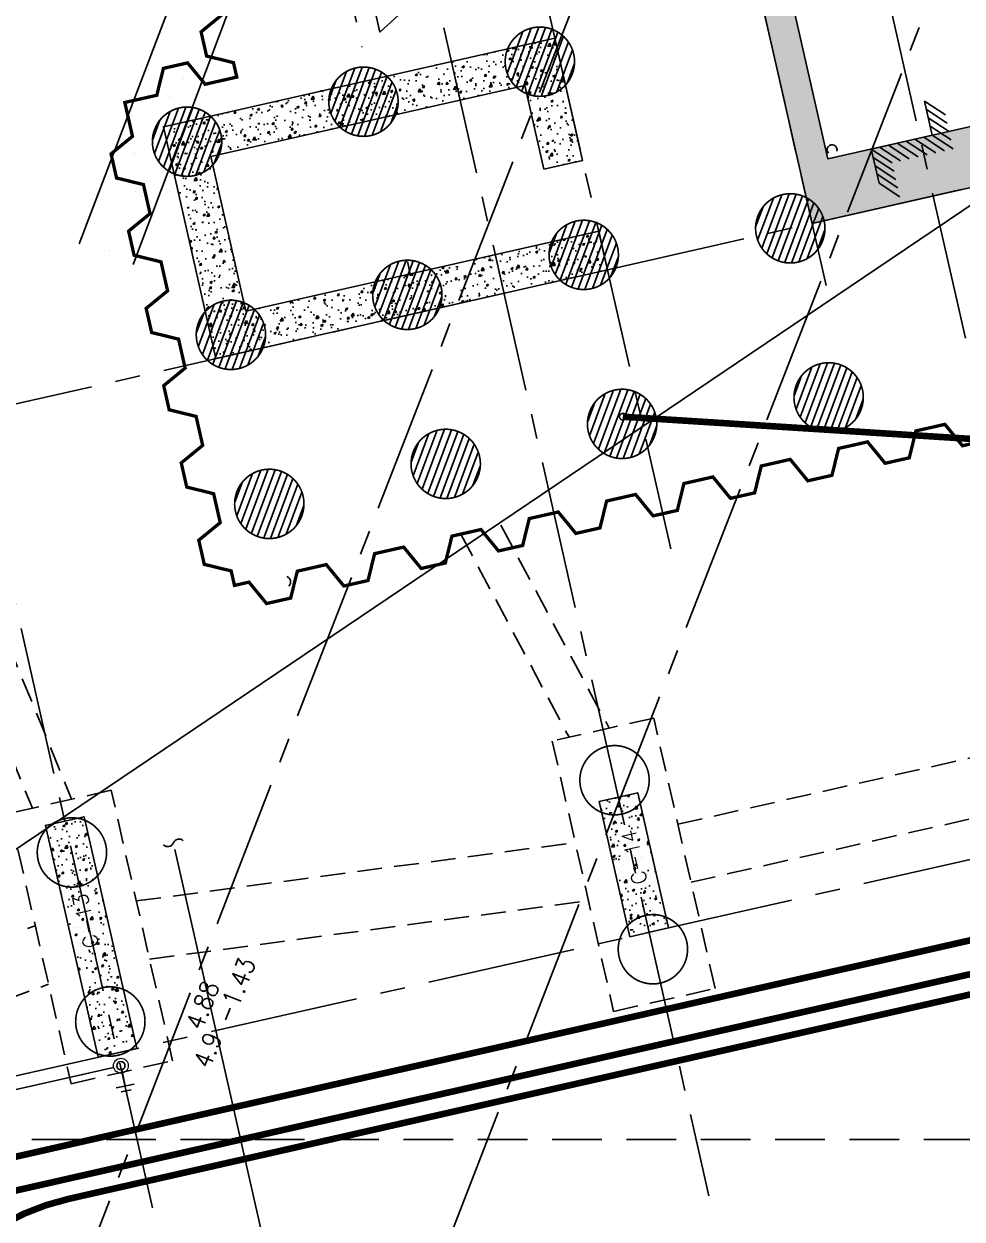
# Model space of a CAD drawing. Header units: feet. Extents: x 308 to 1449, y -4548 to -3843.
# Drawn here: x 910.4 to 957.8, y -4249.3 to -4189 of the extents above; entities that cross this region are included whole.
import ezdxf

# ---------------------------------------------------------------- set-up
doc = ezdxf.new("R2010")
doc.units = ezdxf.units.FT
doc.header["$LTSCALE"] = 10
doc.header["$MEASUREMENT"] = 0
for name, pattern in [('CENTER2', [1.125, 0.75, -0.125, 0.125, -0.125]), ('HIDDEN', [0.375, 0.25, -0.125]), ('HIDDEN2', [0.1875, 0.125, -0.0625]), ('PHANTOM2', [1.25, 0.625, -0.125, 0.125, -0.125, 0.125, -0.125])]:
    doc.linetypes.add(name, pattern=pattern)
doc.layers.get('0').update_dxf_attribs({"linetype": 'CONTINUOUS'})
doc.layers.get('DefPoints').update_dxf_attribs({"linetype": 'CONTINUOUS', "lineweight": 0})
for name, color, linetype in [('1-ELEC-UG', 162, 'PHANTOM2'), ('1-TELC-UG', 92, 'PHANTOM2'), ('2B', 4, 'CONTINUOUS'), ('caisson', 1, 'HIDDEN2'), ('CMU', 20, 'CONTINUOUS'), ('conc. wall', 7, 'CONTINUOUS'), ('GRID', 30, 'CENTER2'), ('HATCH', 8, 'CONTINUOUS'), ('M-TEXT-N225', 42, 'CONTINUOUS'), ('metal stairs', 28, 'CONTINUOUS'), ('p-sanr-pip', 5, 'CONTINUOUS'), ('p-sanr-symb', 3, 'CONTINUOUS'), ('p-strm-pip', 4, 'CONTINUOUS'), ('p-strm-symb', 6, 'CONTINUOUS'), ('SLN-OFF', 6, 'CONTINUOUS'), ('tower-ftg', 4, 'HIDDEN2')]:
    doc.layers.add(name, color=color, linetype=linetype)
doc.layers.add('1-EM-UG', color=240, linetype='PHANTOM2', lineweight=40)
doc.layers.add('g-anno-inv notes', color=1, linetype='CONTINUOUS', plot=False)
doc.styles.add('s3', font='simplex.shx', dxfattribs={"width": 0.9, "height": 0.115})
doc.styles.get("Standard").update_dxf_attribs({"font": 'ROMANS.SHX'})
pattern_1 = [(62.7839, (881.7496, -4336.5271), (1.188943, 0.1625244), [0.125, -1.375]), (7.7839, (881.7496, -4336.5271), (-0.502921, 1.171407), [0.1, -1.1]), (113.2353, (881.8486, -4336.5135), (0.686023, 1.333931), [0.106234, -1.16857]), (58.9681, (881.6758, -4336.202), (1.795685, 0.124562), [0.1875, -2.0625]), (109.4195, (881.8254, -4336.1916), (1.159911, 1.92798), [0.15935, -1.752855]), (3.9681, (881.6758, -4336.202), (1.15991, 1.92798), [0.15, -1.65]), (33.7839, (881.8568, -4336.2464), (1.1186665, -0.434264), [0.125, -1.375]), (338.7839, (881.8568, -4336.2464), (0.128045, 1.268357), [0.1, -1.1]), (84.2353, (881.95, -4336.2826), (1.246712, 0.834092), [0.106234, -1.16857]), (50.2839, (881.74955, -4336.5271), (-0.103004, 0.5455544), [0, -1.0866667, 0, -1.1166667, 0, -1.1041667]), (20.2839, (881.74955, -4336.5271), (0.2821255, 0.7380757), [0, -0.6366667, 0, -1.0616667, 0, -0.4208333]), (340.2839, (881.3871, -4336.60933), (0.8759678, 0.160209), [0, -0.4166667, 0, -1.3, 0, -1.725]), (330.2839, (881.2246, -4336.6462), (0.9109654, 0.3777794), [0, -0.5416667, 0, -0.8633333, 0, -1.225])]

# ---------------------------------------------------------------- blocks, each defined once
blk = doc.blocks.new('p52')
at = {"layer": '2B'}
for p, q in [((0, -0.7), (0, 0.7)), ((0.371, -0.38), (0.371, 0.38))]:
    blk.add_line(p, q, dxfattribs=at)

msp = doc.modelspace()

# ---------------------------------------------------------------- hatches: boundary and pattern name
at = {"layer": 'conc. wall'}
h = msp.add_hatch(dxfattribs=at)
h.set_pattern_fill('AR-CONC', color=256, scale=0.166667, angle=12.78389, style=0)
h.set_pattern_definition(pattern_1)
h.paths.add_polyline_path([(971.15, -4160.886), (970.5, -4161.033), (972.031, -4167.778), (964.29, -4169.535), (964.954, -4172.46), (971.882, -4170.888), (972.619, -4174.139), (974.082, -4173.807)])
h.paths.add_polyline_path([(964.29, -4169.535), (961.324, -4170.208), (961.987, -4173.133), (964.954, -4172.46)])
h.paths.add_polyline_path([(974.857, -4177.22), (973.394, -4177.552), (975.109, -4185.11), (976.571, -4184.778)])
h.paths.add_polyline_path([(976.571, -4184.778), (975.109, -4185.11), (976.233, -4190.068), (969.305, -4191.64), (969.527, -4192.615), (977.918, -4190.711)])
h.paths.add_polyline_path([(977.918, -4190.711), (969.527, -4192.615), (969.969, -4194.565), (978.36, -4192.661)])
h.paths.add_polyline_path([(969.527, -4192.615), (966.56, -4193.288), (967.003, -4195.238), (969.969, -4194.565)])
h.paths.add_polyline_path([(969.305, -4191.64), (966.339, -4192.313), (966.56, -4193.288), (969.527, -4192.615)])
h.paths.add_polyline_path([(960.894, -4193.548), (957.928, -4194.221), (958.149, -4195.196), (961.115, -4194.523)])
h.paths.add_polyline_path([(961.115, -4194.523), (958.149, -4195.196), (958.592, -4197.147), (961.558, -4196.474)])
h.paths.add_polyline_path([(958.149, -4195.196), (955.874, -4195.713), (956.316, -4197.663), (958.592, -4197.147)])
h.paths.add_polyline_path([(957.928, -4194.221), (955.652, -4194.737), (955.874, -4195.713), (958.149, -4195.196)])
h.paths.add_polyline_path([(955.874, -4195.713), (949.758, -4197.1), (950.201, -4199.051), (956.316, -4197.663)])
h.paths.add_polyline_path([(946.648, -4176.614), (951.301, -4175.558), (950.637, -4172.633), (944.521, -4174.02), (948.412, -4191.168), (949.875, -4190.836)])
h.paths.add_polyline_path([(949.875, -4190.836), (948.412, -4191.168), (949.758, -4197.1), (955.874, -4195.713), (955.652, -4194.737), (951, -4195.793)])
h.paths.add_polyline_path([(952.912, -4172.116), (950.637, -4172.633), (951.301, -4175.558), (953.576, -4175.042)])
h.paths.add_polyline_path([(955.879, -4171.443), (952.912, -4172.116), (953.576, -4175.042), (956.542, -4174.369)])
h.paths.add_polyline_path([(970.745, -4159.098), (970.094, -4159.245), (970.5, -4161.033), (971.15, -4160.886)])
h.paths.add_polyline_path([(970.044, -4156.01), (968.581, -4156.342), (968.876, -4157.642), (969.689, -4157.457), (970.094, -4159.245), (970.745, -4159.098)])
h.paths.add_polyline_path([(969.896, -4155.36), (968.433, -4155.691), (968.581, -4156.342), (970.044, -4156.01)])
h.paths.add_polyline_path([(970.131, -4157.146), (969.758, -4155.503), (968.624, -4155.761), (968.996, -4157.403)], flags=9)
h = msp.add_hatch(dxfattribs=at)
h.set_pattern_fill('AR-CONC', color=256, scale=0.166667, angle=12.78389, style=0)
h.set_pattern_definition(pattern_1)
h.paths.add_polyline_path([(938.091, -4193.51), (936.141, -4193.952), (936.676, -4196.309), (938.626, -4195.866)])
h.paths.add_polyline_path([(937.686, -4191.722), (935.735, -4192.164), (936.141, -4193.952), (938.091, -4193.51)])
h.paths.add_polyline_path([(937.225, -4189.69), (932.003, -4190.875), (932.446, -4192.825), (935.717, -4192.083), (935.735, -4192.164), (937.686, -4191.722)])
h.paths.add_polyline_path([(932.003, -4190.875), (927.879, -4191.81), (928.321, -4193.761), (932.446, -4192.825)])
h.paths.add_polyline_path([(927.879, -4191.81), (917.476, -4194.171), (917.937, -4196.202), (919.888, -4195.76), (919.869, -4195.679), (928.321, -4193.761)])
h.paths.add_polyline_path([(919.888, -4195.76), (917.937, -4196.202), (918.343, -4197.99), (920.294, -4197.548)])
h.paths.add_polyline_path([(920.294, -4197.548), (918.343, -4197.99), (919.689, -4203.923), (921.64, -4203.48)])
h.paths.add_polyline_path([(930.091, -4201.563), (921.64, -4203.48), (919.689, -4203.923), (920.132, -4205.873), (930.534, -4203.513)])
h.paths.add_polyline_path([(934.216, -4200.627), (930.091, -4201.563), (930.534, -4203.513), (934.658, -4202.577)])
h.paths.add_polyline_path([(939.437, -4199.442), (934.216, -4200.627), (934.658, -4202.577), (939.88, -4201.392)])
h = msp.add_hatch(dxfattribs=at)
h.set_pattern_fill('AR-CONC', color=256, scale=0.166667, angle=12.78389, style=0)
h.set_pattern_definition(pattern_1)
h.paths.add_polyline_path([(940.43, -4228.014), (939.455, -4228.235), (940.635, -4233.436), (941.61, -4233.215)])
h.paths.add_polyline_path([(941.61, -4233.215), (942.585, -4232.994), (941.405, -4227.793), (940.43, -4228.014)])
h.paths.add_polyline_path([(941.979, -4234.84), (942.954, -4234.619), (942.585, -4232.994), (941.61, -4233.215)])
h.paths.add_polyline_path([(941.61, -4233.215), (940.635, -4233.436), (941.004, -4235.062), (941.979, -4234.84)])
h = msp.add_hatch(dxfattribs=at)
h.set_pattern_fill('AR-CONC', color=256, scale=0.166667, angle=12.78389, style=0)
h.set_pattern_definition(pattern_1)
h.paths.add_polyline_path([(913.817, -4239.521), (914.792, -4239.3), (912.505, -4229.223), (911.53, -4229.444)])
h.paths.add_polyline_path([(914.792, -4239.3), (915.767, -4239.079), (913.48, -4229.002), (912.505, -4229.223)])
h.paths.add_polyline_path([(913.817, -4239.521), (914.185, -4241.147), (915.161, -4240.925), (914.792, -4239.3)])
h.paths.add_polyline_path([(915.767, -4239.079), (914.792, -4239.3), (915.161, -4240.925), (916.136, -4240.704)])

# ---------------------------------------------------------------- linework, layer by layer
at = {"linetype": 'HIDDEN'}
msp.add_line((888.339, -4245.302), (1038.435, -4245.302), dxfattribs=at)
msp.add_lwpolyline([(927.768, -4186.63), (928.395, -4189.395), (930.475, -4187.47)], close=True)
at = {"linetype": 'Continuous'}
msp.add_arc((951.211, -4195.328), 0.25, 342.76921, 222.79079, dxfattribs=at)
at = {"layer": '1-ELEC-UG', "const_width": 0.333}
msp.add_lwpolyline([(968.972, -4232.092), (967.881, -4233.102, -0.131652), (962.386, -4235.997), (909.426, -4248.014, 0.249402), (900.894, -4255.377), (899.722, -4258.397)], format="xyb", dxfattribs=at)
at = {"layer": '1-EM-UG', "const_width": 0.333, "flags": 128}
for points in [[(977.298, -4198.713), (980.238, -4211.673, -0.267949), (977.772, -4219.633), (963.43, -4232.906, -0.131652), (959.614, -4234.917), (902.958, -4247.772, 0.249402), (897.033, -4252.885), (895.837, -4255.967)], [(975.71, -4233.999), (912.684, -4248.3, 0.249402), (904.152, -4255.663), (902.651, -4259.533)]]:
    msp.add_lwpolyline(points, format="xyb", dxfattribs=at)
at = {"layer": '1-TELC-UG', "const_width": 0.333}
msp.add_lwpolyline([(940.656, -4208.809), (1003.614, -4212.823)], dxfattribs=at)
at = {"layer": '1-TELC-UG'}
msp.add_circle((940.656, -4208.809), 0.167, dxfattribs=at)
at = {"layer": 'caisson', "linetype": 'Continuous'}
for p, q in [((935.032, -4191.882), (936.036, -4189.191)), ((935.28, -4192.169), (936.411, -4189.137)), ((935.547, -4192.41), (936.759, -4189.16)), ((935.859, -4192.526), (937.082, -4189.247)), ((934.825, -4191.482), (935.618, -4189.358)), ((936.171, -4192.643), (937.383, -4189.393)), ((936.53, -4192.635), (937.661, -4189.603)), ((936.906, -4192.581), (937.909, -4189.89)), ((937.324, -4192.414), (938.116, -4190.29)), ((937.846, -4191.969), (938.219, -4190.969)), ((925.926, -4193.502), (926.719, -4191.378)), ((926.133, -4193.902), (927.137, -4191.21)), ((926.382, -4194.189), (927.513, -4191.157)), ((926.648, -4194.429), (927.86, -4191.179)), ((926.96, -4194.545), (928.183, -4191.266)), ((927.272, -4194.662), (928.485, -4191.412)), ((927.631, -4194.655), (928.762, -4191.623)), ((925.824, -4192.823), (926.197, -4191.823)), ((928.007, -4194.601), (929.011, -4191.909)), ((928.425, -4194.434), (929.217, -4192.31)), ((917.028, -4195.521), (917.82, -4193.397)), ((917.234, -4195.921), (918.238, -4193.23)), ((917.483, -4196.208), (918.614, -4193.176)), ((917.749, -4196.448), (918.961, -4193.199)), ((918.061, -4196.564), (919.285, -4193.285)), ((918.374, -4196.681), (919.586, -4193.432)), ((928.947, -4193.988), (929.32, -4192.988)), ((916.925, -4194.842), (917.298, -4193.842)), ((918.732, -4196.674), (919.863, -4193.642)), ((919.108, -4196.62), (920.112, -4193.929)), ((919.526, -4196.453), (920.318, -4194.329)), ((920.048, -4196.007), (920.421, -4195.007)), ((947.665, -4200.296), (948.669, -4197.605)), ((947.914, -4200.583), (949.045, -4197.551)), ((948.18, -4200.823), (949.392, -4197.573)), ((948.492, -4200.939), (949.715, -4197.66)), ((947.356, -4199.217), (947.729, -4198.217)), ((947.458, -4199.896), (948.251, -4197.772)), ((948.804, -4201.056), (950.016, -4197.806)), ((949.163, -4201.049), (950.294, -4198.017)), ((949.539, -4200.995), (950.543, -4198.304)), ((937.244, -4201.635), (938.248, -4198.943)), ((937.493, -4201.922), (938.624, -4198.89)), ((937.759, -4202.162), (938.971, -4198.912)), ((949.957, -4200.828), (950.749, -4198.704)), ((936.935, -4200.556), (937.308, -4199.556)), ((937.038, -4201.234), (937.83, -4199.111)), ((938.072, -4202.278), (939.295, -4198.999)), ((938.384, -4202.395), (939.596, -4199.145)), ((938.742, -4202.388), (939.873, -4199.356)), ((950.479, -4200.382), (950.852, -4199.382)), ((939.118, -4202.334), (940.122, -4199.642)), ((939.536, -4202.167), (940.329, -4200.043)), ((940.058, -4201.721), (940.431, -4200.721)), ((928.139, -4203.254), (928.931, -4201.13)), ((928.346, -4203.654), (929.35, -4200.963)), ((928.594, -4203.941), (929.725, -4200.909)), ((928.861, -4204.181), (930.073, -4200.932)), ((929.173, -4204.297), (930.396, -4201.018)), ((929.485, -4204.414), (930.697, -4201.165)), ((928.036, -4202.575), (928.409, -4201.575)), ((929.844, -4204.407), (930.975, -4201.375)), ((930.22, -4204.353), (931.223, -4201.662)), ((930.638, -4204.186), (931.43, -4202.062)), ((919.24, -4205.273), (920.033, -4203.149)), ((919.447, -4205.673), (920.451, -4202.982)), ((919.696, -4205.96), (920.827, -4202.928)), ((919.962, -4206.2), (921.174, -4202.951)), ((920.274, -4206.316), (921.497, -4203.037)), ((931.16, -4203.74), (931.533, -4202.74)), ((919.138, -4204.594), (919.511, -4203.594)), ((920.586, -4206.433), (921.798, -4203.184)), ((920.945, -4206.426), (922.076, -4203.394)), ((921.321, -4206.372), (922.325, -4203.681)), ((921.739, -4206.205), (922.531, -4204.081)), ((922.261, -4205.759), (922.634, -4204.759)), ((949.601, -4208.829), (950.605, -4206.138)), ((949.85, -4209.116), (950.981, -4206.084)), ((950.116, -4209.356), (951.328, -4206.107)), ((950.428, -4209.472), (951.651, -4206.193)), ((949.292, -4207.75), (949.665, -4206.75)), ((949.394, -4208.429), (950.187, -4206.305)), ((950.741, -4209.589), (951.953, -4206.34)), ((951.099, -4209.582), (952.23, -4206.55)), ((951.475, -4209.528), (952.479, -4206.837)), ((951.893, -4209.361), (952.685, -4207.237)), ((938.974, -4209.768), (939.766, -4207.644)), ((939.181, -4210.168), (940.184, -4207.477)), ((939.429, -4210.455), (940.56, -4207.423)), ((939.696, -4210.695), (940.908, -4207.446)), ((940.008, -4210.811), (941.231, -4207.532)), ((940.32, -4210.928), (941.532, -4207.679)), ((940.679, -4210.921), (941.81, -4207.889)), ((952.415, -4208.915), (952.788, -4207.915)), ((938.871, -4209.089), (939.244, -4208.089)), ((941.054, -4210.867), (942.058, -4208.176)), ((941.473, -4210.7), (942.265, -4208.576)), ((930.075, -4211.787), (930.868, -4209.663)), ((930.282, -4212.187), (931.286, -4209.496)), ((930.531, -4212.474), (931.662, -4209.442)), ((930.797, -4212.714), (932.009, -4209.465)), ((931.109, -4212.83), (932.332, -4209.551)), ((931.421, -4212.947), (932.633, -4209.698)), ((941.995, -4210.254), (942.368, -4209.254)), ((929.973, -4211.108), (930.346, -4210.108)), ((931.78, -4212.94), (932.911, -4209.908)), ((932.156, -4212.886), (933.16, -4210.195)), ((932.574, -4212.719), (933.366, -4210.595)), ((921.383, -4214.206), (922.387, -4211.515)), ((921.632, -4214.493), (922.763, -4211.461)), ((921.898, -4214.733), (923.11, -4211.484)), ((922.21, -4214.85), (923.434, -4211.57)), ((933.096, -4212.273), (933.469, -4211.273)), ((921.074, -4213.127), (921.447, -4212.127)), ((921.176, -4213.806), (921.969, -4211.682)), ((922.523, -4214.966), (923.735, -4211.717)), ((922.881, -4214.959), (924.012, -4211.927)), ((923.257, -4214.905), (924.261, -4212.214)), ((923.675, -4214.738), (924.467, -4212.614)), ((924.197, -4214.292), (924.57, -4213.292))]:
    msp.add_line(p, q, dxfattribs=at)
at = {"layer": 'caisson', "const_width": 0.0833}
for points in [[(934.764, -4191.274, 1), (938.177, -4190.499, 1)], [(925.865, -4193.293, 1), (929.278, -4192.518, 1)], [(916.966, -4195.312, 1), (920.38, -4194.537, 1)], [(947.397, -4199.687, 1), (950.81, -4198.912, 1)], [(936.977, -4201.026, -1), (940.39, -4200.251, -1)], [(928.078, -4203.045, -1), (931.491, -4202.27, -1)], [(919.179, -4205.064, -1), (922.592, -4204.29, -1)], [(949.333, -4208.22, 1), (952.746, -4207.445, 1)], [(938.913, -4209.559, -1), (942.326, -4208.784, -1)], [(930.014, -4211.578, -1), (933.427, -4210.804, -1)], [(921.115, -4213.597, -1), (924.528, -4212.823, -1)], [(938.53, -4227.548, 1), (941.943, -4226.773, 1)], [(911.158, -4231.195, 1), (914.571, -4230.42, 1)], [(940.466, -4236.081, 1), (943.879, -4235.307, 1)], [(913.094, -4239.728, 1), (916.508, -4238.954, 1)]]:
    msp.add_lwpolyline(points, format="xyb", close=True, dxfattribs=at)
at = {"layer": 'caisson'}
msp.add_arc((918.673, -4194.925), 1.75, 12.78389, 192.78389, dxfattribs=at)
at = {"layer": 'CMU'}
msp.add_line((1038.908, -4143.631), (888.339, -4245.302), dxfattribs=at)
at = {"layer": 'conc. wall'}
for points in [[(956.542, -4174.369), (955.879, -4171.443), (944.521, -4174.02), (950.201, -4199.051), (961.558, -4196.474), (960.894, -4193.548), (951, -4195.793), (946.648, -4176.614)], [(935.717, -4192.083), (919.869, -4195.679), (921.64, -4203.48), (939.437, -4199.442), (939.88, -4201.392), (920.132, -4205.873), (917.476, -4194.171), (937.225, -4189.69), (938.626, -4195.866), (936.676, -4196.309)], [(941.004, -4235.062), (939.455, -4228.235), (941.405, -4227.793), (942.954, -4234.619)], [(916.136, -4240.704), (913.48, -4229.002), (911.53, -4229.444), (914.185, -4241.147)]]:
    msp.add_lwpolyline(points, close=True, dxfattribs=at)
at = {"layer": 'DefPoints'}
msp.add_circle((915.333, -4241.575), 0.375, dxfattribs=at)
at = {"layer": 'GRID'}
for p, q in [((932.225, -4119.828), (950.913, -4202.191)), ((938.861, -4120.732), (967.175, -4245.522)), ((921.904, -4122.17), (943.076, -4215.48)), ((916.683, -4123.354), (944.998, -4248.145)), ((912.558, -4124.29), (927.502, -4190.148)), ((890.384, -4131.731), (918.179, -4254.23)), ((822.545, -4486.13), (940.12, -4183.002)), ((840.706, -4223.895), (1019.522, -4183.322)), ((838.084, -4492.157), (955.659, -4189.03)), ((897.96, -4244.828), (998.196, -4222.085))]:
    msp.add_line(p, q, dxfattribs=at)
at = {"layer": 'HATCH'}
for p, q in [((919.463, -4188.993), (919.463, -4188.993)), ((919.648, -4189.161), (919.648, -4189.161)), ((918.375, -4189.753), (918.375, -4189.753)), ((919.521, -4189.878), (919.521, -4189.878)), ((917.067, -4190.15), (917.067, -4190.15)), ((917.488, -4190.418), (917.488, -4190.418)), ((918.187, -4190.054), (918.187, -4190.054)), ((918.708, -4189.986), (918.708, -4189.986)), ((917.169, -4190.678), (917.169, -4190.678)), ((917.511, -4190.836), (917.511, -4190.836)), ((919.787, -4190.645), (919.787, -4190.645)), ((918.438, -4191.68), (918.438, -4191.68)), ((919.006, -4191.385), (919.006, -4191.385)), ((918.507, -4191.748), (918.507, -4191.748)), ((918.691, -4191.917), (918.691, -4191.917)), ((916.417, -4192.876), (916.417, -4192.876)), ((916.938, -4192.808), (916.938, -4192.808)), ((917.232, -4192.605), (917.232, -4192.605)), ((917.751, -4192.701), (917.751, -4192.701)), ((917.874, -4192.654), (917.874, -4192.654)), ((919.109, -4192.522), (919.109, -4192.522)), ((918.296, -4192.922), (918.296, -4192.922)), ((915.943, -4193.594), (915.943, -4193.594)), ((916.555, -4193.592), (916.555, -4193.592)), ((916.7, -4193.895), (916.7, -4193.895)), ((918.501, -4193.607), (918.501, -4193.607)), ((917.295, -4194.532), (917.295, -4194.532)), ((917.55, -4194.504), (917.55, -4194.504)), ((917.735, -4194.673), (917.735, -4194.673)), ((915.568, -4195.164), (915.568, -4195.164)), ((917.86, -4195.275), (917.86, -4195.275)), ((915.168, -4195.63), (915.168, -4195.63)), ((915.981, -4195.523), (915.981, -4195.523)), ((915.989, -4195.432), (915.989, -4195.432)), ((916.006, -4195.521), (916.006, -4195.521)), ((917.339, -4195.344), (917.339, -4195.344)), ((915.598, -4196.348), (915.598, -4196.348)), ((917.358, -4196.459), (917.358, -4196.459)), ((917.507, -4196.399), (917.507, -4196.399)), ((914.657, -4196.556), (914.657, -4196.556)), ((916.069, -4197.448), (916.069, -4197.448)), ((916.375, -4197.668), (916.375, -4197.668)), ((916.594, -4197.26), (916.594, -4197.26)), ((916.778, -4197.429), (916.778, -4197.429)), ((914.211, -4198.345), (914.211, -4198.345)), ((915.569, -4198.166), (915.569, -4198.166)), ((916.09, -4198.098), (916.09, -4198.098)), ((916.797, -4197.936), (916.797, -4197.936)), ((916.903, -4197.991), (916.903, -4197.991)), ((914.72, -4198.483), (914.72, -4198.483)), ((915.201, -4198.909), (915.201, -4198.909)), ((913.515, -4199.408), (913.515, -4199.408)), ((914.642, -4199.104), (914.642, -4199.104)), ((916.132, -4199.375), (916.132, -4199.375)), ((915.637, -4200.016), (915.637, -4200.016)), ((914.069, -4200.177), (914.069, -4200.177)), ((914.49, -4200.446), (914.49, -4200.446)), ((914.783, -4200.41), (914.783, -4200.41)), ((915.822, -4200.185), (915.822, -4200.185)), ((915.133, -4200.813), (915.133, -4200.813))]:
    msp.add_line(p, q, dxfattribs=at)
at = {"layer": 'M-TEXT-N225'}
msp.add_arc((923.594, -4217.149), 0.299, 316.12222, 69.43778, dxfattribs=at)
at = {"layer": 'metal stairs'}
msp.add_line((929.788, -4200.976), (929.929, -4201.599), dxfattribs=at)
at = {"layer": 'p-sanr-pip'}
msp.add_line((923.577, -4254.981), (918.057, -4230.656), dxfattribs=at)
at = {"layer": 'p-sanr-symb'}
msp.add_lwpolyline([(918.477, -4230.22, 0.539095), (917.982, -4230.323, -0.539095), (917.487, -4230.427, -1.85496)], format="xyb", dxfattribs=at)
at = {"layer": 'p-strm-pip'}
for p, q in [((914.967, -4241.658), (904.324, -4244.072)), ((915.378, -4241.778), (915.548, -4242.593))]:
    msp.add_line(p, q, dxfattribs=at)
at = {"layer": 'p-strm-symb'}
msp.add_circle((915.333, -4241.575), 0.208, dxfattribs=at)
at = {"layer": 'SLN-OFF'}
for p, q in [((923.155, -4173.912), (913.229, -4200.089)), ((915.953, -4201.129, 0.028), (924.362, -4178.728, 2.541))]:
    msp.add_line(p, q, dxfattribs=at)
at = {"layer": 'tower-ftg', "linetype": 'Continuous'}
for p, q in [((956.265, -4194.598), (955.873, -4192.871)), ((955.873, -4192.871), (956.927, -4193.563)), ((955.971, -4193.303), (957.024, -4193.995)), ((956.064, -4193.713), (957.118, -4194.405)), ((953.191, -4195.296), (956.265, -4194.598)), ((955.834, -4194.696), (956.887, -4195.388)), ((956.162, -4194.145), (957.215, -4194.837)), ((956.265, -4194.598), (957.318, -4195.29)), ((953.583, -4197.023), (953.191, -4195.296)), ((953.191, -4195.296), (954.244, -4195.988)), ((953.612, -4195.201), (954.665, -4195.892)), ((954.054, -4195.1), (955.107, -4195.792)), ((954.496, -4195), (955.549, -4195.692)), ((954.949, -4194.897), (956.002, -4195.589)), ((955.392, -4194.797), (956.445, -4195.488)), ((953.289, -4195.728), (954.342, -4196.419)), ((953.382, -4196.138), (954.435, -4196.83)), ((953.48, -4196.57), (954.533, -4197.261)), ((953.583, -4197.023), (954.636, -4197.715))]:
    msp.add_line(p, q, dxfattribs=at)
at = {"layer": 'tower-ftg'}
for p, q in [((906.109, -4211.619), (912.847, -4228.12)), ((904.132, -4212.067), (910.87, -4228.569)), ((934.5, -4214.277), (939.967, -4224.53)), ((932.478, -4214.736), (937.945, -4224.989)), ((943.432, -4229.384), (959.97, -4225.631)), ((944.096, -4232.309), (960.634, -4228.557)), ((916.112, -4233.257), (938.258, -4230.306)), ((916.779, -4236.195), (938.925, -4233.244)), ((891.244, -4241.724), (911.012, -4234.507)), ((891.914, -4244.673), (911.682, -4237.456))]:
    msp.add_line(p, q, dxfattribs=at)
at = {"layer": 'tower-ftg', "const_width": 0.167}
msp.add_lwpolyline([(920.461, -4188.495), (919.38, -4189.381), (919.657, -4190.6), (921.014, -4190.933), (921.18, -4191.664), (920.315, -4191.86), (919.584, -4192.026), (918.698, -4190.946), (917.479, -4191.222), (917.146, -4192.579), (916.414, -4192.745), (915.532, -4192.946), (915.753, -4193.921), (915.919, -4194.652), (914.839, -4195.538), (915.115, -4196.757), (916.473, -4197.09), (916.639, -4197.822), (916.805, -4198.553), (915.724, -4199.439), (916, -4200.658), (917.358, -4200.991), (917.524, -4201.722), (917.69, -4202.454), (916.609, -4203.34), (916.886, -4204.559), (918.243, -4204.892), (918.409, -4205.623), (918.575, -4206.355), (917.494, -4207.241), (917.771, -4208.46), (919.128, -4208.793), (919.294, -4209.524), (919.46, -4210.256), (918.379, -4211.142), (918.656, -4212.361), (920.013, -4212.694), (920.179, -4213.425), (920.345, -4214.156), (919.264, -4215.043), (919.541, -4216.262), (920.898, -4216.594), (921.064, -4217.326), (921.795, -4217.16), (922.682, -4218.241), (923.901, -4217.964), (924.234, -4216.607), (924.965, -4216.441), (925.696, -4216.275), (926.582, -4217.356), (927.801, -4217.079), (928.134, -4215.722), (928.866, -4215.556), (929.597, -4215.39), (930.483, -4216.47), (931.702, -4216.194), (932.035, -4214.837), (932.767, -4214.671), (933.498, -4214.505), (934.384, -4215.585), (935.603, -4215.309), (935.936, -4213.951), (936.667, -4213.785), (937.399, -4213.62), (938.285, -4214.7), (939.504, -4214.424), (939.837, -4213.066), (940.568, -4212.9), (941.3, -4212.734), (942.186, -4213.815), (943.405, -4213.539), (943.738, -4212.181), (944.469, -4212.015), (945.201, -4211.849), (946.087, -4212.93), (947.306, -4212.653), (947.639, -4211.296), (948.37, -4211.13), (949.101, -4210.964), (949.988, -4212.045), (951.207, -4211.768), (951.539, -4210.411), (952.271, -4210.245), (953.002, -4210.079), (953.888, -4211.16), (955.107, -4210.883), (955.44, -4209.526), (956.172, -4209.36), (956.903, -4209.194), (957.789, -4210.275), (959.008, -4209.998)], dxfattribs=at)
at = {"layer": 'tower-ftg'}
for points in [[(942.215, -4224.02), (937.096, -4225.182), (940.193, -4238.835), (945.313, -4237.673)], [(914.844, -4227.667), (909.724, -4228.829), (912.822, -4242.482), (917.942, -4241.32)]]:
    msp.add_lwpolyline(points, close=True, dxfattribs=at)

# ---------------------------------------------------------------- block references
at = {"layer": 'p-strm-symb', "xscale": 0.6666666666666667, "yscale": 0.6666666666666667, "zscale": 0.6666666666666667, "rotation": 281.782019705623}
msp.add_blockref('p52', (915.548, -4242.593), dxfattribs=at)

# ---------------------------------------------------------------- texts
at = {"layer": 'conc. wall'}
for s, p in [('C-14', (941.901, -4232.325)), ('C-13', (914.227, -4235.543))]:
    msp.add_text(s, height=0.75, rotation=102.78389, dxfattribs=at).set_placement(p)
at = {"layer": 'g-anno-inv notes', "style": 's3', "width": 0.9}
for s, p in [('-1.43', (920.934, -4239.531)), ('4.88', (919.429, -4239.845)), ('4.9', (919.821, -4241.777))]:
    msp.add_text(s, height=0.92, rotation=68.8, dxfattribs=at).set_placement(p)

doc.saveas('drawing.dxf')
